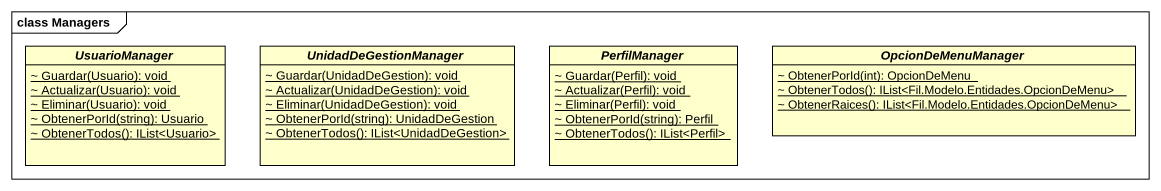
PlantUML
@startuml
mainframe class Managers
hide circle
hide empty members
skinparam classAttributeIconSize 0
abstract class UsuarioManager {
  {static} ~ Guardar(Usuario): void
  {static} ~ Actualizar(Usuario): void
  {static} ~ Eliminar(Usuario): void
  {static} ~ ObtenerPorId(string): Usuario
  {static} ~ ObtenerTodos(): IList<Usuario>
}
abstract class UnidadDeGestionManager {
  {static} ~ Guardar(UnidadDeGestion): void
  {static} ~ Actualizar(UnidadDeGestion): void
  {static} ~ Eliminar(UnidadDeGestion): void
  {static} ~ ObtenerPorId(string): UnidadDeGestion
  {static} ~ ObtenerTodos(): IList<UnidadDeGestion>
}
abstract class PerfilManager {
  {static} ~ Guardar(Perfil): void
  {static} ~ Actualizar(Perfil): void
  {static} ~ Eliminar(Perfil): void
  {static} ~ ObtenerPorId(string): Perfil
  {static} ~ ObtenerTodos(): IList<Perfil>
}
abstract class OpcionDeMenuManager {
  {static} ~ ObtenerPorId(int): OpcionDeMenu
  {static} ~ ObtenerTodos(): IList<Fil.Modelo.Entidades.OpcionDeMenu>
  {static} ~ ObtenerRaices(): IList<Fil.Modelo.Entidades.OpcionDeMenu>
}
@enduml
